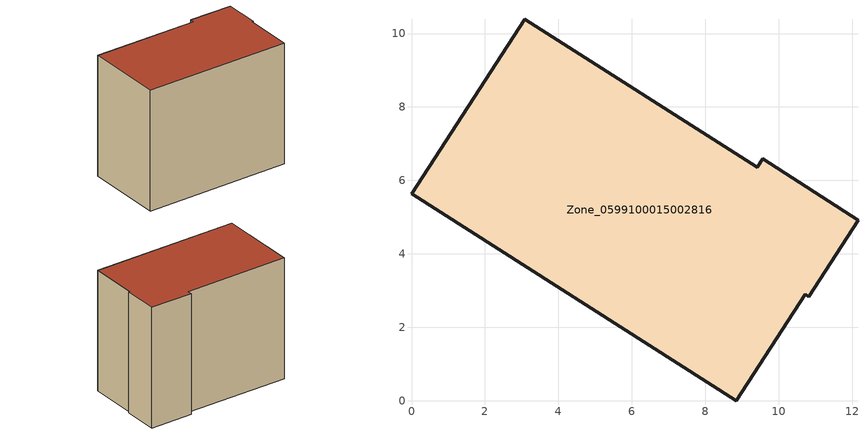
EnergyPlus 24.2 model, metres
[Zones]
Zone_0599100015002816
 floor ground (C_G): 8.85,0 0,5.64 3.08,10.39 9.41,6.35 9.56,6.59 12.15,4.91 10.81,2.84 10.72,2.9 z0.93
 wall outside (C_F): 9.41,6.35 3.08,10.39 0,5.64 8.85,0 10.72,2.9 10.81,2.84 12.15,4.91 9.56,6.59 9.41,6.35 z0.93:9.63
 roof outside (C_R): 12.15,4.91 9.56,6.59 9.41,6.35 3.08,10.39 0,5.64 8.85,0 10.72,2.9 10.81,2.84 z9.63
[BUILDING]
Pand.0599100015002816: North Axis=0; Terrain=City; Loads Convergence Tolerance Value=0.04; Temperature Convergence Tolerance Value=0.4; Solar Distribution=FullExterior; Maximum Number of Warmup Days=25; Minimum Number of Warmup Days=1
[Site:Location]
Rotterdam.The.Hague.AP_ZH_NLD Design_Conditions: Latitude=51.96; Longitude=4.45; Time Zone=1; Elevation=-4.5
[SITE:GROUNDTEMPERATURE:BUILDINGSURFACE]
18, 18, 18, 18, 18, 18, 18, 18, 18, 18, 18, 18
[MATERIAL] Thermal Absorptance=0.9; Solar Absorptance=0.7; Visible Absorptance=0.7
Name | Roughness | Thickness | Conductivity | Density | Specific Heat
G.TI.2006-2014 | MediumSmooth | 0.15 | 0.06 | 540 | 1210
F.TI.2006-2014 | Rough | 0.3 | 0.12 | 1920 | 840
R.TI.2006-2014 | MediumRough | 0.2 | 0.08 | 1500 | 1000
[CONSTRUCTION]
C_G: G.TI.2006-2014
C_F: F.TI.2006-2014
C_R: R.TI.2006-2014
[ZONE]
Zone_0599100015002816: Type=1; Multiplier=1; Ceiling Height=Autocalculate; Volume=Autocalculate; Floor Area=autocalculate; Part of Total Floor Area=Yes
[ZONEINFILTRATION:DESIGNFLOWRATE]
Infil_Zone_0599100015002816: Zone or ZoneList or Space or SpaceList=Zone_0599100015002816; Schedule=AlwaysOn; Design Flow Rate Calculation Method=Flow/Area; Flow Rate per Floor Area=0.0015; Constant Term Coefficient=1; Temperature Term Coefficient=0; Velocity Term Coefficient=0; Velocity Squared Term Coefficient=0
[HVACTEMPLATE:ZONE:IDEALLOADSAIRSYSTEM]
Zone_0599100015002816: Maximum Heating Supply Air Temperature=50; Minimum Cooling Supply Air Temperature=13; Maximum Heating Supply Air Humidity Ratio=0.0156; Minimum Cooling Supply Air Humidity Ratio=0.0077; Heating Limit=NoLimit; Cooling Limit=NoLimit; Dehumidification Control Type=ConstantSensibleHeatRatio; Cooling Sensible Heat Ratio=0.7; Dehumidification Setpoint=60; Humidification Control Type=None; Humidification Setpoint=30; Outdoor Air Method=None; Outdoor Air Flow Rate per Person=0.00944; Outdoor Air Flow Rate per Zone Floor Area=0; Outdoor Air Flow Rate per Zone=0; Demand Controlled Ventilation Type=None; Outdoor Air Economizer Type=NoEconomizer; Heat Recovery Type=None; Sensible Heat Recovery Effectiveness=0.7; Latent Heat Recovery Effectiveness=0.65
[ZONECONTROL:THERMOSTAT]
ThermostatControl_Zone_0599100015002816: Zone or ZoneList=Zone_0599100015002816; Control Type Schedule=DualSetpointControlType; Control 1=Thermostat_Zone_0599100015002816; Temperature Difference Between Cutout And Setpoint=0
[THERMOSTATSETPOINT:DUALSETPOINT]
Thermostat_Zone_0599100015002816: Heating Setpoint Temperature Schedule=HeatingSetpoint_Zone_0599100015002816; Cooling Setpoint Temperature Schedule=CoolingSetpoint_Zone_0599100015002816
[SCHEDULE:COMPACT]
HeatingSetpoint_Zone_0599100015002816: Through: 12/31, For: AllDays, Until: 24:00, 21
CoolingSetpoint_Zone_0599100015002816: Through: 12/31, For: AllDays, Until: 24:00, 24
DualSetpointControlType: Through: 12/31, For: AllDays, Until: 24:00, 4
AlwaysOn: Through: 12/31, For: AllDays, Until: 24:00, 1
